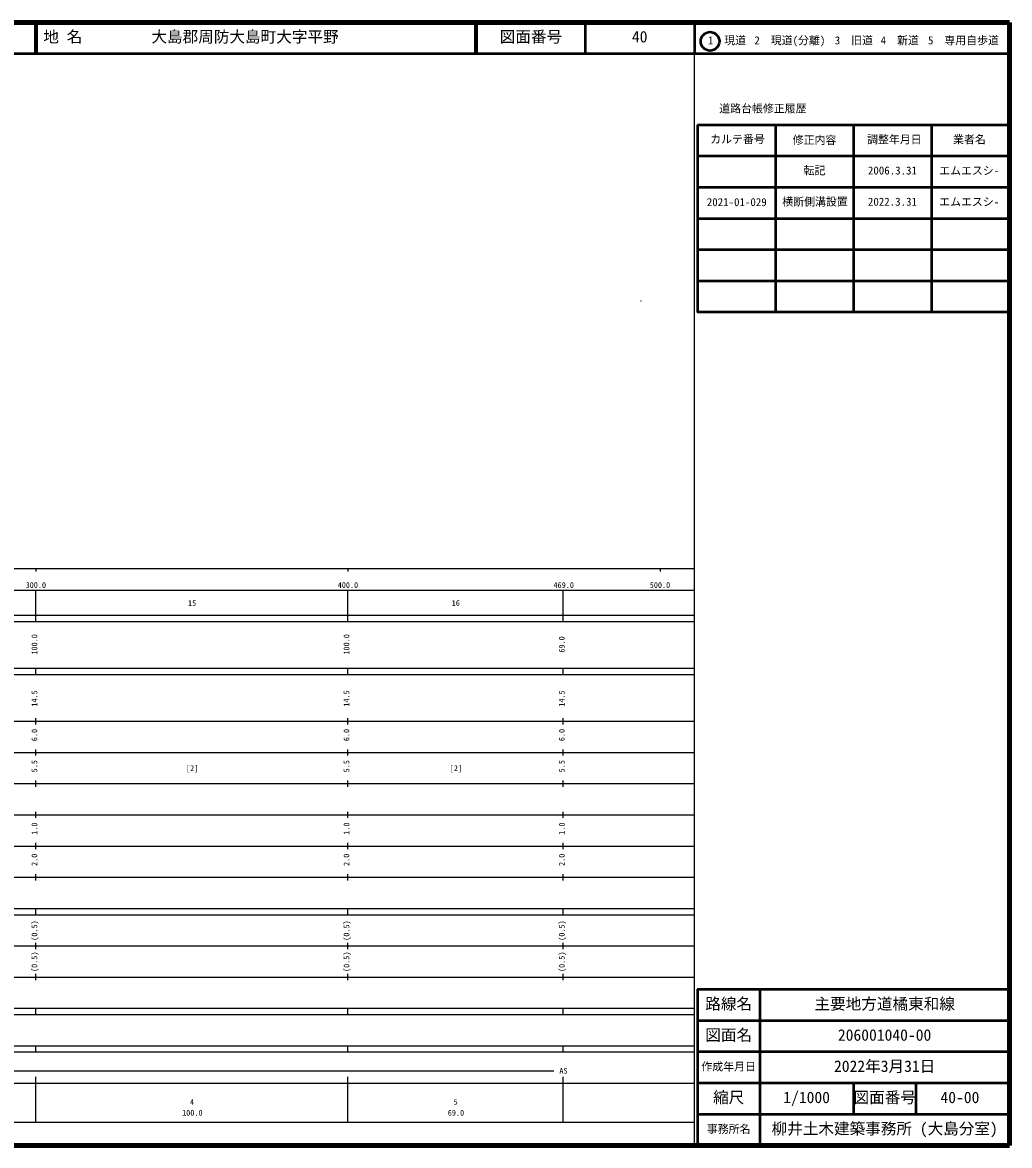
# Model space of a CAD drawing. Units: millimetres on the paper. Extents: x 40 to 680, y 20 to 380.
# Drawn here: x 363.7 to 680, y 20 to 380 of the extents above; entities that cross this region are included whole.
import ezdxf
from ezdxf.enums import TextEntityAlignment as Align

# ---------------------------------------------------------------- set-up
doc = ezdxf.new("R2010")
doc.units = ezdxf.units.MM
for name, color, linetype, lineweight in [('M-BMK-HTXT', 7, 'Continuous', 13), ('M-TTL', 2, 'Continuous', 140), ('M-TTL-BAND', 7, 'Continuous', 25), ('M-TTL-FRAM', 2, 'Continuous', 50), ('M-TTL-LINE', 7, 'Continuous', 50)]:
    doc.layers.add(name, color=color, linetype=linetype, lineweight=lineweight)
doc.layers.add('M-TTL-TXT', color=7, linetype='Continuous')
doc.styles.add('ＭＳ ゴシック', font='')
doc.styles.get('ＭＳ ゴシック').set_extended_font_data('MS Gothic')

msp = doc.modelspace()

# ---------------------------------------------------------------- linework, layer by layer
at = {"layer": 'M-BMK-HTXT'}
for radius in [0.0313, 0.025, 0.0188, 0.0125, 0.0063]:
    msp.add_circle((561.898, 290.73), radius, dxfattribs=at)
at = {"layer": 'M-TTL'}
for p, q in [((680, 380), (40, 380)), ((680, 20), (680, 380)), ((40, 20), (680, 20))]:
    msp.add_line(p, q, dxfattribs=at)
at = {"layer": 'M-TTL-BAND'}
for p, q in [((579, 20), (579, 370)), ((40, 205), (579, 205)), ((368, 205), (368, 204)), ((468, 205), (468, 204)), ((568, 205), (568, 204)), ((68, 198), (579, 198)), ((368, 188), (368, 198)), ((468, 188), (468, 198)), ((537, 188), (537, 198)), ((40, 190), (579, 190)), ((40, 188), (579, 188)), ((40, 173), (579, 173)), ((368, 171), (368, 173)), ((468, 171), (468, 173)), ((537, 171), (537, 173)), ((40, 171), (579, 171)), ((40, 156), (579, 156)), ((368, 155), (368, 157)), ((468, 155), (468, 157)), ((537, 155), (537, 157)), ((46, 146), (579, 146)), ((368, 145), (368, 147)), ((468, 145), (468, 147)), ((537, 145), (537, 147)), ((368, 135), (368, 137)), ((468, 135), (468, 137)), ((537, 135), (537, 137)), ((52, 136), (579, 136)), ((46, 126), (579, 126)), ((368, 125), (368, 127)), ((468, 125), (468, 127)), ((537, 125), (537, 127)), ((52, 116), (579, 116)), ((368, 115), (368, 117)), ((468, 115), (468, 117)), ((537, 115), (537, 117)), ((46, 106), (579, 106)), ((368, 105), (368, 107)), ((468, 105), (468, 107)), ((537, 105), (537, 107)), ((40, 96), (579, 96)), ((40, 94), (579, 94)), ((368, 94), (368, 96)), ((468, 94), (468, 96)), ((537, 94), (537, 96)), ((49, 84), (579, 84)), ((368, 83), (368, 85)), ((468, 83), (468, 85)), ((537, 83), (537, 85)), ((40, 74), (579, 74)), ((368, 73), (368, 75)), ((468, 73), (468, 75)), ((537, 73), (537, 75)), ((40, 64), (579, 64)), ((40, 62), (579, 62)), ((368, 62), (368, 64)), ((468, 62), (468, 64)), ((537, 62), (537, 64)), ((40, 52), (579, 52)), ((368, 50), (368, 52)), ((468, 50), (468, 52)), ((537, 50), (537, 52)), ((40, 50), (579, 50)), ((71, 44), (534, 44)), ((40, 40), (579, 40)), ((368, 27.5), (368, 42)), ((468, 27.5), (468, 42)), ((537, 27.5), (537, 42)), ((68, 27.5), (579, 27.5))]:
    msp.add_line(p, q, dxfattribs=at)
at = {"layer": 'M-TTL-FRAM'}
msp.add_line((580, 347.197), (680, 347.197), dxfattribs=at)
for points in [[(580, 347.197), (580, 287.197), (680, 287.197)], [(680, 70), (580, 70), (580, 20)]]:
    msp.add_lwpolyline(points, dxfattribs=at)
at = {"layer": 'M-TTL-LINE'}
for p, q in [((367.75, 380), (367.75, 370)), ((368.25, 380), (368.25, 370)), ((508.747, 380), (508.747, 370)), ((509.247, 380), (509.247, 370)), ((543.996, 380), (543.996, 370)), ((579, 380), (579, 370)), ((40, 370), (680, 370)), ((605, 347.197), (605, 287.197)), ((630, 347.197), (630, 287.197)), ((655, 347.197), (655, 287.197)), ((580, 337.197), (680, 337.197)), ((580, 327.197), (680, 327.197)), ((580, 317.197), (680, 317.197)), ((580, 307.197), (680, 307.197)), ((580, 297.197), (680, 297.197)), ((600, 70), (600, 20)), ((680, 60), (580, 60)), ((680, 50), (580, 50)), ((680, 40), (580, 40)), ((630, 40), (630, 30)), ((650, 40), (650, 30)), ((680, 30), (580, 30))]:
    msp.add_line(p, q, dxfattribs=at)
msp.add_circle((584.031, 373.958), 3, dxfattribs=at)

# ---------------------------------------------------------------- texts
at = {"layer": 'M-TTL-BAND', "style": 'ＭＳ ゴシック'}
for s, p in [('300.0', (364.719, 198.195)), ('400.0', (464.719, 198.195)), ('469.0', (533.875, 198.195)), ('500.0', (564.719, 198.195)), ('15', (416.75, 192.405)), ('16', (501.25, 192.405)), ('[2]', (416.125, 139.5)), ('[2]', (500.625, 139.5)), ('AS', (535.75, 42.5)), ('4', (417.375, 32.523)), ('5', (501.875, 32.523)), ('100.0', (414.875, 29.033)), ('69.0', (500, 29.033))]:
    msp.add_text(s, height=1.833, dxfattribs=at).set_placement(p, align=Align.BOTTOM_LEFT)
for s, p in [('100.0', (369, 177.375)), ('100.0', (469, 177.375)), ('69.0', (538, 178)), ('14.5', (369, 160.674)), ('14.5', (469, 160.674)), ('14.5', (538, 160.674)), ('6.0', (369, 149.625)), ('6.0', (469, 149.625)), ('6.0', (538, 149.625)), ('5.5', (369, 139.625)), ('5.5', (469, 139.625)), ('5.5', (538, 139.625)), ('1.0', (369, 119.625)), ('1.0', (469, 119.625)), ('1.0', (538, 119.625)), ('2.0', (369, 109.625)), ('2.0', (469, 109.625)), ('2.0', (538, 109.625)), ('(0.5)', (369, 85.639)), ('(0.5)', (469, 85.639)), ('(0.5)', (538, 85.639)), ('(0.5)', (369, 75.639)), ('(0.5)', (469, 75.639)), ('(0.5)', (538, 75.639))]:
    msp.add_text(s, height=1.833, rotation=90, dxfattribs=at).set_placement(p, align=Align.BOTTOM_LEFT)
at = {"layer": 'M-TTL-TXT', "style": 'ＭＳ ゴシック'}
for s, height, p in [('地 名', 3.666, (370.38, 372.5)), ('大島郡周防大島町大字平野', 3.666, (405.024, 372.5)), ('図面番号', 3.666, (516.621, 372.5)), ('40', 3.666, (558.996, 372.5)), ('1\u3000現道', 2.566, (583.323, 372.208)), ('2\u3000現道(分離)', 2.566, (598.244, 372.208)), ('3\u3000旧道', 2.566, (623.996, 372.208)), ('4\u3000新道', 2.566, (638.699, 372.208)), ('5\u3000専用自歩道', 2.566, (653.853, 372.208)), ('道路台帳修正履歴', 2.566, (586.968, 350.363)), ('カルテ番号', 2.566, (584.089, 340.527)), ('修正内容', 2.566, (610.509, 340.273)), ('調整年月日', 2.566, (634.339, 340.447)), ('業者名', 2.566, (661.884, 340.447)), ('転記', 2.566, (614, 330.495)), ('2006.3.31', 2.566, (634.625, 330.495)), ('エムエスシ-', 2.566, (657.452, 330.439)), ('横断側溝設置', 2.566, (607.175, 320.495)), ('2021-01-029', 2.566, (583, 320.357)), ('2022.3.31', 2.566, (634.625, 320.495)), ('エムエスシ-', 2.566, (657.452, 320.439)), ('路線名', 3.666, (582.5, 62.5)), ('路線名', 3.666, (582.5, 62.5)), ('主要地方道橘東和線', 3.666, (617.5, 62.5)), ('図面名', 3.666, (582.5, 52.5)), ('図面名', 3.666, (582.5, 52.5)), ('206001040-00', 3.666, (625, 52.5)), ('作成年月日', 2.566, (581.25, 43.25)), ('作成年月日', 2.566, (581.25, 43.25)), ('2022年3月31日', 3.666, (623.75, 42.5)), ('縮尺', 3.666, (585, 32.5)), ('縮尺', 3.666, (585, 32.5)), ('1/1000', 3.666, (607.5, 32.5)), ('図面番号', 3.666, (630, 32.5)), ('図面番号', 3.666, (630, 32.5)), ('40-00', 3.666, (657.875, 32.5)), ('事務所名', 2.566, (583, 23.25)), ('事務所名', 2.566, (583, 23.25)), ('柳井土木建築事務所 (大島分室)', 3.666, (603.75, 22.5))]:
    msp.add_text(s, height=height, dxfattribs=at).set_placement(p, align=Align.BOTTOM_LEFT)

doc.saveas('drawing.dxf')
